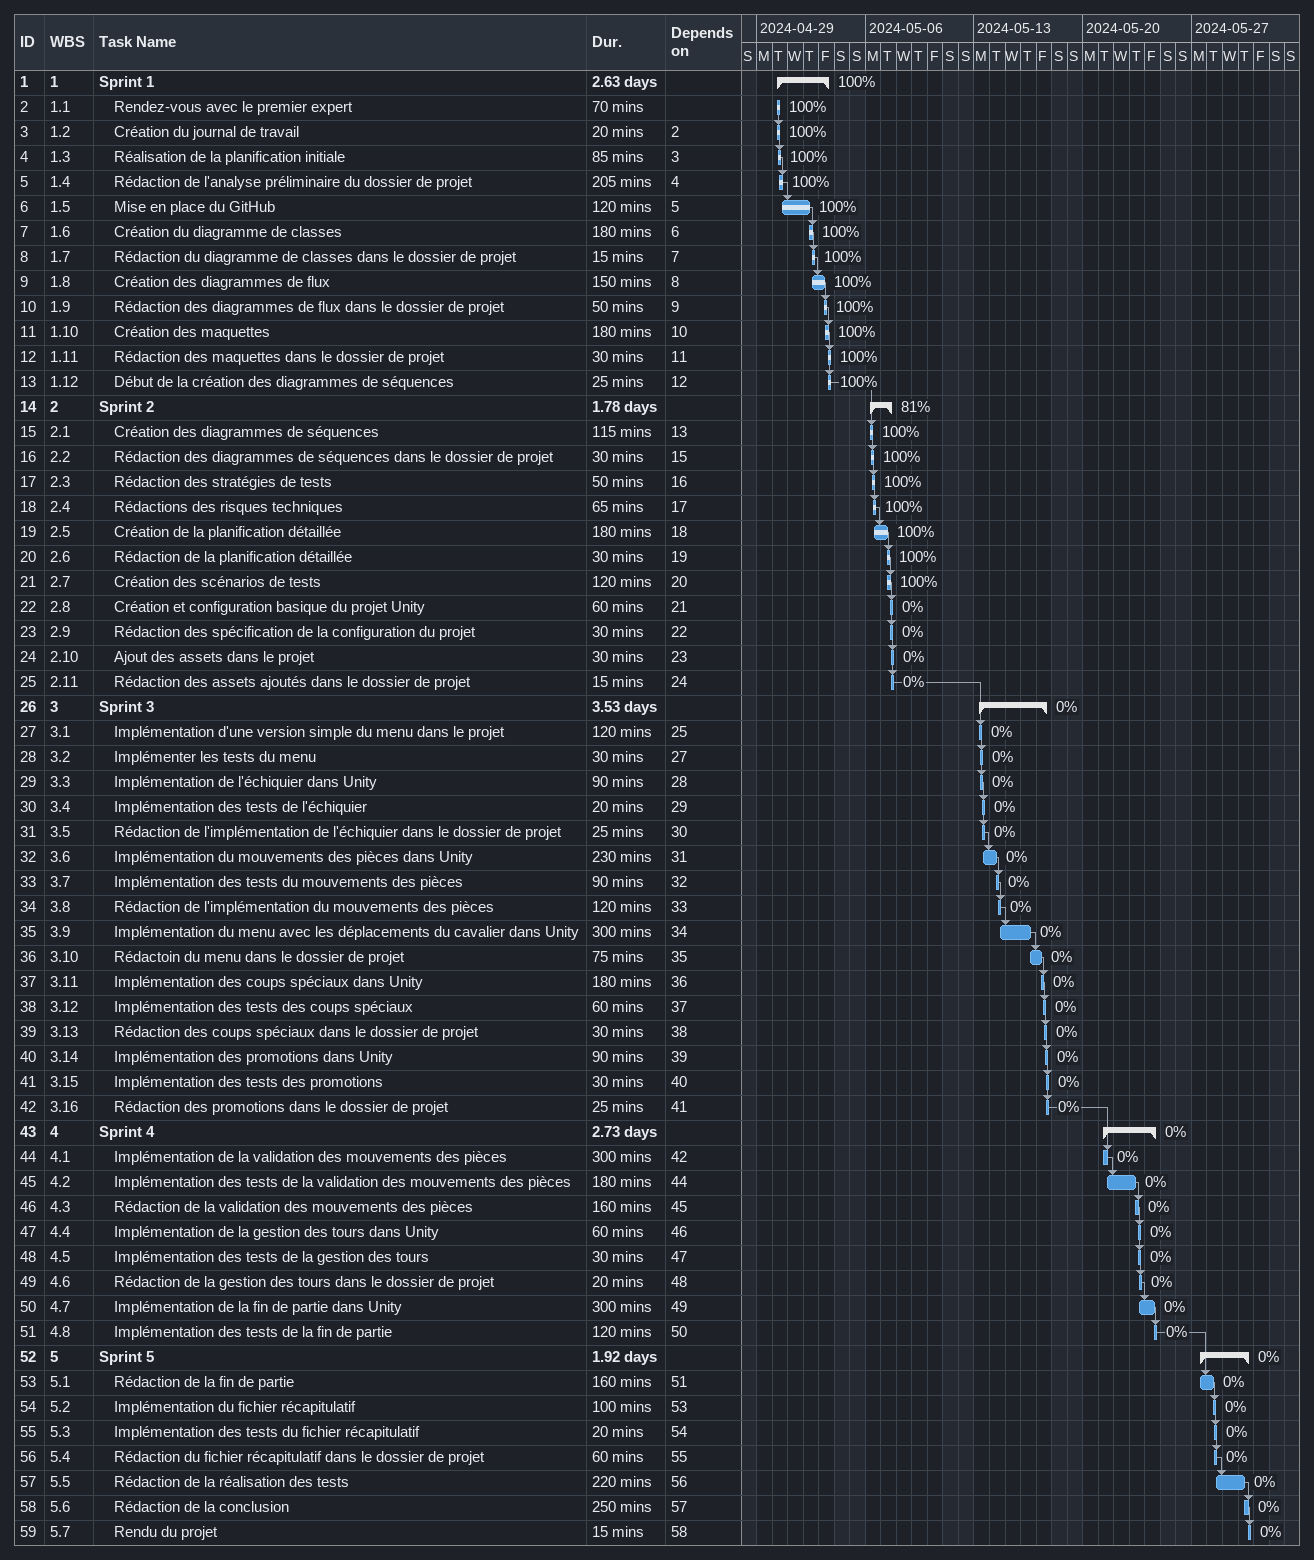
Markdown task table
| ID | WBS | Task | Duration | Start | Finish | Predecessors | % complete |
|---|---|---|---|---|---|---|---|
| 1 | 1 | **Sprint 1** | 2.63d | 2024-04-30 | 2024-05-03 |  | 100 |
| 2 | 1.1 | Rendez-vous avec le premier expert | 70min | 2024-04-30 | 2024-04-30 |  | 100 |
| 3 | 1.2 | Création du journal de travail | 20min | 2024-04-30 | 2024-04-30 | 2 | 100 |
| 4 | 1.3 | Réalisation de la planification initiale | 85min | 2024-04-30 | 2024-04-30 | 3 | 100 |
| 5 | 1.4 | Rédaction de l'analyse préliminaire du dossier de projet | 205min | 2024-04-30 | 2024-04-30 | 4 | 100 |
| 6 | 1.5 | Mise en place du GitHub | 120min | 2024-04-30 | 2024-05-02 | 5 | 100 |
| 7 | 1.6 | Création du diagramme de classes | 180min | 2024-05-02 | 2024-05-02 | 6 | 100 |
| 8 | 1.7 | Rédaction du diagramme de classes dans le dossier de projet | 15min | 2024-05-02 | 2024-05-02 | 7 | 100 |
| 9 | 1.8 | Création des diagrammes de flux | 150min | 2024-05-02 | 2024-05-03 | 8 | 100 |
| 10 | 1.9 | Rédaction des diagrammes de flux dans le dossier de projet | 50min | 2024-05-03 | 2024-05-03 | 9 | 100 |
| 11 | 1.10 | Création des maquettes | 180min | 2024-05-03 | 2024-05-03 | 10 | 100 |
| 12 | 1.11 | Rédaction des maquettes dans le dossier de projet | 30min | 2024-05-03 | 2024-05-03 | 11 | 100 |
| 13 | 1.12 | Début de la création des diagrammes de séquences | 25min | 2024-05-03 | 2024-05-03 | 12 | 100 |
| 14 | 2 | **Sprint 2** | 1.78d | 2024-05-06 | 2024-05-07 |  | 81 |
| 15 | 2.1 | Création des diagrammes de séquences | 115min | 2024-05-06 | 2024-05-06 | 13 | 100 |
| 16 | 2.2 | Rédaction des diagrammes de séquences dans le dossier de projet | 30min | 2024-05-06 | 2024-05-06 | 15 | 100 |
| 17 | 2.3 | Rédaction des stratégies de tests | 50min | 2024-05-06 | 2024-05-06 | 16 | 100 |
| 18 | 2.4 | Rédactions des risques techniques | 65min | 2024-05-06 | 2024-05-06 | 17 | 100 |
| 19 | 2.5 | Création de la planification détaillée | 180min | 2024-05-06 | 2024-05-07 | 18 | 100 |
| 20 | 2.6 | Rédaction de la planification détaillée | 30min | 2024-05-07 | 2024-05-07 | 19 | 100 |
| 21 | 2.7 | Création des scénarios de tests | 120min | 2024-05-07 | 2024-05-07 | 20 | 100 |
| 22 | 2.8 | Création et configuration basique du projet Unity | 60min | 2024-05-07 | 2024-05-07 | 21 | 0 |
| 23 | 2.9 | Rédaction des spécification de la configuration du projet | 30min | 2024-05-07 | 2024-05-07 | 22 | 0 |
| 24 | 2.10 | Ajout des assets dans le projet | 30min | 2024-05-07 | 2024-05-07 | 23 | 0 |
| 25 | 2.11 | Rédaction des assets ajoutés dans le dossier de projet | 15min | 2024-05-07 | 2024-05-07 | 24 | 0 |
| 26 | 3 | **Sprint 3** | 3.53d | 2024-05-13 | 2024-05-17 |  | 0 |
| 27 | 3.1 | Implémentation d'une version simple du menu dans le projet | 120min | 2024-05-13 | 2024-05-13 | 25 | 0 |
| 28 | 3.2 | Implémenter les tests du menu | 30min | 2024-05-13 | 2024-05-13 | 27 | 0 |
| 29 | 3.3 | Implémentation de l'échiquier dans Unity | 90min | 2024-05-13 | 2024-05-13 | 28 | 0 |
| 30 | 3.4 | Implémentation des tests de l'échiquier | 20min | 2024-05-13 | 2024-05-13 | 29 | 0 |
| 31 | 3.5 | Rédaction de l'implémentation de l'échiquier dans le dossier de projet | 25min | 2024-05-13 | 2024-05-13 | 30 | 0 |
| 32 | 3.6 | Implémentation du mouvements des pièces dans Unity | 230min | 2024-05-13 | 2024-05-14 | 31 | 0 |
| 33 | 3.7 | Implémentation des tests du mouvements des pièces | 90min | 2024-05-14 | 2024-05-14 | 32 | 0 |
| 34 | 3.8 | Rédaction de l'implémentation du mouvements des pièces | 120min | 2024-05-14 | 2024-05-14 | 33 | 0 |
| 35 | 3.9 | Implémentation du menu avec les déplacements du cavalier dans Unity | 300min | 2024-05-14 | 2024-05-16 | 34 | 0 |
| 36 | 3.10 | Rédactoin du menu dans le dossier de projet | 75min | 2024-05-16 | 2024-05-17 | 35 | 0 |
| 37 | 3.11 | Implémentation des coups spéciaux dans Unity | 180min | 2024-05-17 | 2024-05-17 | 36 | 0 |
| 38 | 3.12 | Implémentation des tests des coups spéciaux | 60min | 2024-05-17 | 2024-05-17 | 37 | 0 |
| 39 | 3.13 | Rédaction des coups spéciaux dans le dossier de projet | 30min | 2024-05-17 | 2024-05-17 | 38 | 0 |
| 40 | 3.14 | Implémentation des promotions dans Unity | 90min | 2024-05-17 | 2024-05-17 | 39 | 0 |
| 41 | 3.15 | Implémentation des tests des promotions | 30min | 2024-05-17 | 2024-05-17 | 40 | 0 |
| 42 | 3.16 | Rédaction des promotions dans le dossier de projet | 25min | 2024-05-17 | 2024-05-17 | 41 | 0 |
| 43 | 4 | **Sprint 4** | 2.73d | 2024-05-21 | 2024-05-24 |  | 0 |
| 44 | 4.1 | Implémentation de la validation des mouvements des pièces | 300min | 2024-05-21 | 2024-05-21 | 42 | 0 |
| 45 | 4.2 | Implémentation des tests de la validation des mouvements des pièces | 180min | 2024-05-21 | 2024-05-23 | 44 | 0 |
| 46 | 4.3 | Rédaction de la validation des mouvements des pièces | 160min | 2024-05-23 | 2024-05-23 | 45 | 0 |
| 47 | 4.4 | Implémentation de la gestion des tours dans Unity | 60min | 2024-05-23 | 2024-05-23 | 46 | 0 |
| 48 | 4.5 | Implémentation des tests de la gestion des tours | 30min | 2024-05-23 | 2024-05-23 | 47 | 0 |
| 49 | 4.6 | Rédaction de la gestion des tours dans le dossier de projet | 20min | 2024-05-23 | 2024-05-23 | 48 | 0 |
| 50 | 4.7 | Implémentation de la fin de partie dans Unity | 300min | 2024-05-23 | 2024-05-24 | 49 | 0 |
| 51 | 4.8 | Implémentation des tests de la fin de partie | 120min | 2024-05-24 | 2024-05-24 | 50 | 0 |
| 52 | 5 | **Sprint 5** | 1.92d | 2024-05-27 | 2024-05-30 |  | 0 |
| 53 | 5.1 | Rédaction de la fin de partie | 160min | 2024-05-27 | 2024-05-28 | 51 | 0 |
| 54 | 5.2 | Implémentation du fichier récapitulatif | 100min | 2024-05-28 | 2024-05-28 | 53 | 0 |
| 55 | 5.3 | Implémentation des tests du fichier récapitulatif | 20min | 2024-05-28 | 2024-05-28 | 54 | 0 |
| 56 | 5.4 | Rédaction du fichier récapitulatif dans le dossier de projet | 60min | 2024-05-28 | 2024-05-28 | 55 | 0 |
| 57 | 5.5 | Rédaction de la réalisation des tests | 220min | 2024-05-28 | 2024-05-30 | 56 | 0 |
| 58 | 5.6 | Rédaction de la conclusion | 250min | 2024-05-30 | 2024-05-30 | 57 | 0 |
| 59 | 5.7 | Rendu du projet | 15min | 2024-05-30 | 2024-05-30 | 58 | 0 |
